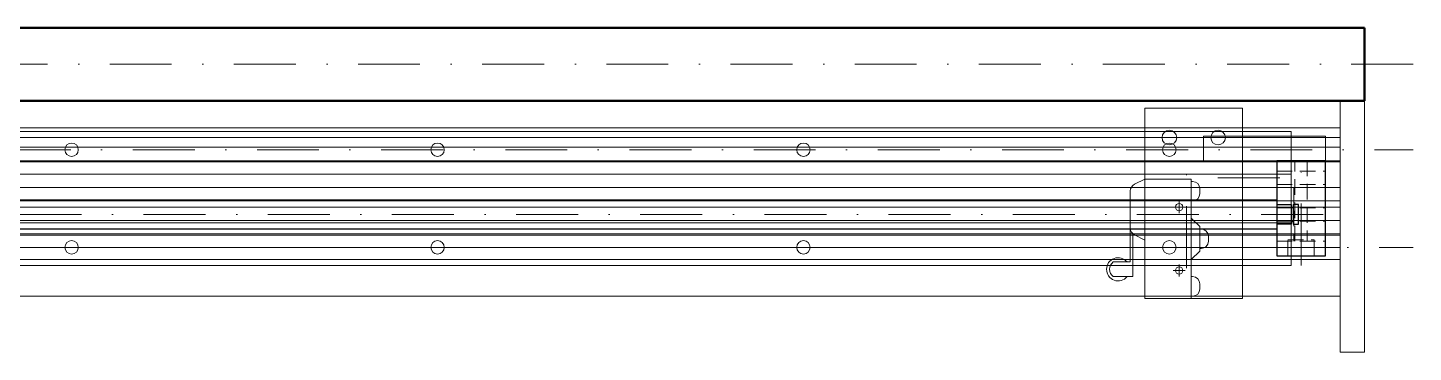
# Model space of a CAD drawing. Header units: millimetres. Extents: x -538 to 5863, y -404 to 2062.
# Drawn here: x 1372 to 1940, y 1265 to 1398 of the extents above; entities that cross this region are included whole.
import ezdxf

# ---------------------------------------------------------------- set-up
doc = ezdxf.new("R2010")
doc.units = ezdxf.units.MM
doc.linetypes.add('DASHDOTX2', pattern=[50.8, 25.4, -12.7, 0, -12.7])
doc.linetypes.add('DASHED2', pattern=[9.525, 6.35, -3.175])
for name, color, linetype, lineweight, true_color in [('ALU_CHASSIS', 7, 'CONTINUOUS', 0, 0x000000), ('ALU_SUP_PAL', 7, 'CONTINUOUS', 0, 0x000000), ('ARBRE_DE_GUIDAGE_SUR_RAIL_1000', 4, 'CONTINUOUS', 0, 0x00ffff), ('axe', 1, 'DASHDOTX2', 0, 0xff0000), ('BF10', 5, 'CONTINUOUS', 25, 0x0000ff), ('cacher', 3, 'DASHED2', 0, 0x00ff00), ('MARTYR', 20, 'CONTINUOUS', 50, 0xff5500), ('PROFILE_ALU_30x60', 7, 'CONTINUOUS', 0, 0x000000), ('PROFILE_ALU_40x80', 7, 'CONTINUOUS', 0, 0x000000), ('SWITCH', 7, 'CONTINUOUS', 0, 0x000000), ('VIS_A_BILLES', 2, 'CONTINUOUS', 25, 0xffff00)]:
    doc.layers.add(name, color=color, linetype=linetype, lineweight=lineweight, true_color=true_color)

msp = doc.modelspace()

# ---------------------------------------------------------------- linework, layer by layer
at = {"layer": 'ALU_CHASSIS'}
for p, q in [((1870, 1365), (1830, 1365)), ((1830, 1365), (1830, 1287)), ((1870, 1287), (1870, 1365)), ((1910, 1265), (1910, 1368)), ((1910, 1368), (1920, 1368)), ((1920, 1368), (1920, 1265)), ((1830, 1287), (1870, 1287)), ((1920, 1265), (1910, 1265))]:
    msp.add_line(p, q, dxfattribs=at)
for centre, radius in [((1840, 1353), 3), ((1860, 1353), 3), ((1844, 1324.5), 1.5), ((1844, 1298.5), 1.5)]:
    msp.add_circle(centre, radius, dxfattribs=at)
at = {"layer": 'ALU_SUP_PAL'}
for p, q in [((1854, 1353.5), (1904, 1353.5)), ((1854, 1343.5), (1854, 1353.5)), ((1904, 1353.5), (1904, 1343.5)), ((1904, 1343.5), (1854, 1343.5))]:
    msp.add_line(p, q, dxfattribs=at)
at = {"layer": 'ARBRE_DE_GUIDAGE_SUR_RAIL_1000'}
for p, q in [((890, 1355.5), (1890, 1355.5)), ((1890, 1300.5), (1890, 1355.5)), ((1890, 1338), (890, 1338)), ((890, 1318), (1890, 1318)), ((1890, 1300.5), (890, 1300.5))]:
    msp.add_line(p, q, dxfattribs=at)
for centre in [(1390, 1348), (1540, 1348), (1690, 1348), (1840, 1348), (1390, 1308), (1540, 1308), (1690, 1308), (1840, 1308)]:
    msp.add_circle(centre, 2.75, dxfattribs=at)
at = {"layer": 'axe'}
for p, q in [((1940, 1383), (856.28, 1383)), ((855.21, 1348), (1940, 1348)), ((1847, 1299.5), (1847, 1348.5)), ((1894, 1300.6), (1894, 1349.04)), ((859.82, 1343), (1893.82, 1343)), ((1859.88, 1336.5), (1887.86, 1336.5)), ((1846.5, 1324.5), (1841.5, 1324.5)), ((1844, 1322), (1844, 1327)), ((1903, 1321.5), (883, 1321.5)), ((857.08, 1308), (1940, 1308)), ((1844, 1296), (1844, 1301)), ((1846.5, 1298.5), (1841.5, 1298.5))]:
    msp.add_line(p, q, dxfattribs=at)
at = {"layer": 'BF10'}
for p, q in [((1904, 1343.5), (1884, 1343.5)), ((1884, 1343.5), (1884, 1304.5)), ((1904, 1304.5), (1904, 1343.5)), ((1884, 1304.5), (1904, 1304.5))]:
    msp.add_line(p, q, dxfattribs=at)
at = {"layer": 'cacher'}
for p, q in [((1891.5, 1310.5), (1891.5, 1343.5)), ((1896.5, 1343.5), (1896.5, 1310.5)), ((1884, 1339.25), (1904, 1339.25)), ((1884, 1333.75), (1904, 1333.75)), ((1904, 1332.5), (1884, 1332.5)), ((1891, 1332.5), (1891, 1310.5)), ((1884, 1324.25), (1904, 1324.25)), ((1884, 1318.75), (1904, 1318.75)), ((1884, 1310.5), (1904, 1310.5)), ((1888.6, 1304.5), (1888.6, 1311.1)), ((1888.6, 1311.1), (1899.4, 1311.1)), ((1899.4, 1311.1), (1899.4, 1304.5))]:
    msp.add_line(p, q, dxfattribs=at)
at = {"layer": 'MARTYR'}
for p, q in [((860, 1398), (1920, 1398)), ((1920, 1398), (1920, 1368)), ((1920, 1368), (860, 1368))]:
    msp.add_line(p, q, dxfattribs=at)
at = {"layer": 'PROFILE_ALU_30x60'}
for p, q in [((870, 1368), (1910, 1368)), ((1910, 1308), (1910, 1368)), ((870, 1357), (1910, 1357)), ((870, 1349), (1910, 1349)), ((1910, 1343.5), (870, 1343.5)), ((1910, 1343.5), (1910, 1313.5)), ((1910, 1332.5), (870, 1332.5)), ((870, 1327), (1910, 1327)), ((1910, 1324.5), (870, 1324.5)), ((870, 1319), (1910, 1319)), ((1910, 1313.5), (870, 1313.5)), ((870, 1308), (1910, 1308))]:
    msp.add_line(p, q, dxfattribs=at)
at = {"layer": 'PROFILE_ALU_40x80'}
for p, q in [((870, 1368), (1910, 1368)), ((1910, 1288), (1910, 1368)), ((870, 1353), (1910, 1353)), ((870, 1343), (1910, 1343)), ((870, 1313), (1910, 1313)), ((870, 1303), (1910, 1303)), ((870, 1288), (1910, 1288))]:
    msp.add_line(p, q, dxfattribs=at)
at = {"layer": 'SWITCH'}
for p, q in [((1830, 1336), (1825.66, 1333.83)), ((1830, 1336), (1830, 1287)), ((1849, 1336), (1830, 1336)), ((1849, 1287), (1849, 1336)), ((1849, 1335), (1849.5, 1335)), ((1824, 1331.15), (1824, 1315.85)), ((1852.5, 1332), (1852.5, 1331)), ((1852.5, 1331), (1852.5, 1330)), ((1849.5, 1327), (1849, 1327)), ((1849, 1320), (1852.5, 1316.5)), ((1824, 1315.85), (1824, 1302)), ((1825, 1296), (1825, 1313.62)), ((1830, 1311), (1825.66, 1313.17)), ((1852.5, 1316.5), (1852.5, 1306.5)), ((1852.5, 1315.5), (1853, 1315.5)), ((1856, 1312.5), (1856, 1311.5)), ((1852.5, 1306.5), (1849, 1303)), ((1853, 1307.5), (1852.5, 1307.5)), ((1856, 1311.5), (1856, 1310.5)), ((1824, 1302), (1817, 1302)), ((1817, 1296), (1825, 1296)), ((1849, 1296), (1849.5, 1296)), ((1852.5, 1293), (1852.5, 1292)), ((1852.5, 1292), (1852.5, 1291)), ((1830, 1287), (1849, 1287)), ((1849.5, 1288), (1849, 1288))]:
    msp.add_line(p, q, dxfattribs=at)
for centre in [(1844, 1324.5), (1844, 1298.5)]:
    msp.add_circle(centre, 1.5, dxfattribs=at)
for centre, radius, start, end in [((1849.5, 1332), 3, 360, 90), ((1827, 1331.15), 3, 116.5651, 180), ((1849.5, 1330), 3, 270, 360), ((1827, 1315.85), 3, 180, 243.4349), ((1853, 1312.5), 3, 360, 90), ((1853, 1310.5), 3, 270, 360), ((1819, 1299), 4.75, 39.1667, 320.8333), ((1819.25, 1299), 3.75, 126.8699, 233.1301), ((1849.5, 1293), 3, 360, 90), ((1849.5, 1291), 3, 270, 360)]:
    msp.add_arc(centre, radius, start, end, dxfattribs=at)
at = {"layer": 'VIS_A_BILLES'}
for p, q in [((937, 1327.5), (1884, 1327.5)), ((1884, 1327.5), (1884, 1315.5)), ((1884, 1325.5), (1890, 1325.5)), ((1890, 1325.5), (1890, 1317.5)), ((1890, 1324.35), (1890.8, 1324.35)), ((1893, 1325.5), (1890.8, 1325.5)), ((1890.8, 1325.5), (1890.8, 1317.5)), ((1893, 1317.5), (1893, 1325.5)), ((1890, 1318.65), (1890.8, 1318.65)), ((1884, 1315.5), (937, 1315.5)), ((1890, 1317.5), (1884, 1317.5)), ((1890.8, 1317.5), (1893, 1317.5))]:
    msp.add_line(p, q, dxfattribs=at)

doc.saveas('drawing.dxf')
